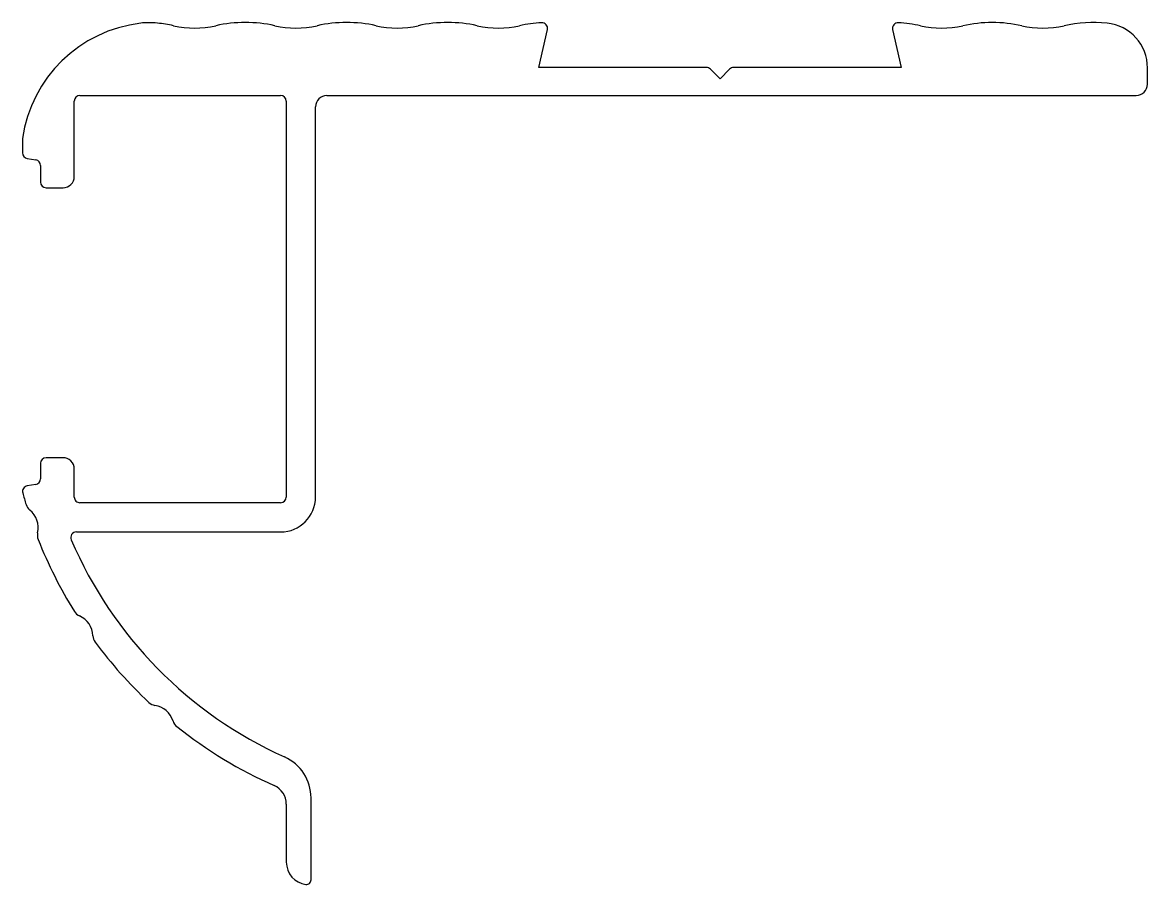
# Model space of a CAD drawing. Extents: x 1784.5 to 1834.5, y 939 to 977.3.
import ezdxf

# ---------------------------------------------------------------- set-up
doc = ezdxf.new("R2010")
doc.units = 0
doc.layers.get('0').update_dxf_attribs({"linetype": 'CONTINUOUS'})

msp = doc.modelspace()

# ---------------------------------------------------------------- linework, layer by layer
for p, q in [((1807.431, 975.285), (1807.81, 976.972)), ((1823.151, 976.97), (1823.531, 975.283)), ((1814.877, 975.284), (1807.431, 975.285)), ((1815.481, 974.784), (1815.054, 975.211)), ((1815.907, 975.211), (1815.481, 974.784)), ((1823.531, 975.283), (1816.084, 975.284)), ((1834.481, 974.539), (1834.481, 975.263)), ((1787.031, 974.039), (1795.954, 974.039)), ((1798.004, 974.039), (1833.981, 974.039)), ((1786.781, 970.439), (1786.781, 973.789)), ((1796.204, 973.789), (1796.204, 956.189)), ((1797.504, 956.189), (1797.504, 973.539)), ((1784.482, 972.095), (1784.481, 971.486)), ((1784.692, 971.239), (1785.069, 971.18)), ((1785.281, 970.933), (1785.281, 970.189)), ((1785.531, 969.939), (1786.281, 969.939)), ((1785.28, 957.689), (1785.28, 956.994)), ((1786.28, 957.939), (1785.53, 957.939)), ((1786.78, 956.189), (1786.78, 957.439)), ((1785.068, 956.747), (1784.691, 956.688)), ((1795.954, 955.939), (1787.03, 955.939)), ((1786.873, 954.639), (1795.954, 954.639)), ((1796.204, 942.543), (1796.204, 939.96)), ((1797.304, 939.167), (1797.304, 942.816))]:
    msp.add_line(p, q)
for centre, radius, start, end in [((1790.428, 971.291), 6.003, 96.6576, 171.9781), ((1790.084, 974.275), 3, 90.0172, 96.7285), ((1790.086, 973.327), 3.948, 84.265, 90.035), ((1789.881, 971.285), 6, 77.3822, 84.2675), ((1792.131, 981.336), 4.3, 257.3822, 282.6178), ((1794.381, 971.285), 6, 77.3822, 102.6178), ((1796.631, 981.336), 4.3, 257.3822, 282.6178), ((1798.881, 971.285), 6, 77.3822, 102.6178), ((1801.131, 981.336), 4.3, 257.3822, 282.6178), ((1803.381, 971.285), 6, 77.3822, 102.6178), ((1805.631, 981.336), 4.3, 257.3822, 282.6178), ((1807.881, 971.285), 6, 93.1348, 102.6178), ((1807.566, 977.026), 0.25, 347.3193, 93.1348), ((1823.395, 977.025), 0.25, 86.8653, 192.68), ((1823.081, 971.283), 6, 77.3822, 86.8653), ((1825.331, 981.334), 4.3, 257.3822, 282.6178), ((1827.581, 971.283), 6, 77.3822, 102.6178), ((1829.831, 981.334), 4.3, 257.3822, 282.6178), ((1832.081, 971.283), 6, 84.2608, 102.6178), ((1832.481, 975.263), 2, 0, 84.2608), ((1814.877, 975.034), 0.25, 44.9965, 89.993), ((1816.084, 975.034), 0.25, 89.993, 134.9965), ((1833.981, 974.539), 0.5, 270, 360), ((1787.031, 973.789), 0.25, 90, 180), ((1795.954, 973.789), 0.25, 0, 90), ((1798.004, 973.539), 0.5, 90, 180), ((1784.732, 972.094), 0.25, 171.9781, 179.9147), ((1784.731, 971.486), 0.25, 180, 261.1193), ((1785.031, 970.933), 0.25, 360, 81.1193), ((1785.531, 970.189), 0.25, 180, 270), ((1786.281, 970.439), 0.5, 270, 360), ((1785.53, 957.689), 0.25, 90, 179.9962), ((1786.28, 957.439), 0.5, 359.9962, 90), ((1784.73, 956.441), 0.25, 98.8807, 195.2823), ((1785.03, 956.994), 0.25, 278.8807, 359.9962), ((1803.781, 961.646), 20, 195.2823, 196.8315), ((1787.03, 956.189), 0.25, 179.9962, 270), ((1795.954, 956.189), 0.25, 270, 0), ((1795.954, 956.189), 1.55, 270, 360), ((1785.117, 956), 0.5, 196.8315, 231.3102), ((1784.179, 954.829), 1, 347.0426, 51.3102), ((1785.641, 954.493), 0.5, 167.0426, 201.5213), ((1786.873, 954.389), 0.25, 90, 203.229), ((1803.781, 961.646), 20, 201.5213, 211.8315), ((1803.781, 961.646), 18.65, 203.229, 245.7636), ((1787.214, 951.362), 0.5, 211.8315, 246.3102), ((1786.611, 949.988), 1, 2.0426, 66.3102), ((1788.11, 950.041), 0.5, 182.0426, 216.5213), ((1803.781, 961.646), 20, 216.5213, 226.8315), ((1790.44, 947.424), 0.5, 226.8315, 261.3102), ((1790.214, 945.941), 1, 17.0426, 81.3102), ((1791.648, 946.381), 0.5, 197.0426, 231.5213), ((1803.781, 961.646), 20, 231.5213, 246.0718), ((1795.304, 942.816), 2, 0, 65.7636), ((1795.304, 942.543), 0.9, 0, 66.0718), ((1797.204, 939.96), 1, 180, 262.8192), ((1797.104, 939.167), 0.2, 262.8192, 0)]:
    msp.add_arc(centre, radius, start, end)

doc.saveas('drawing.dxf')
